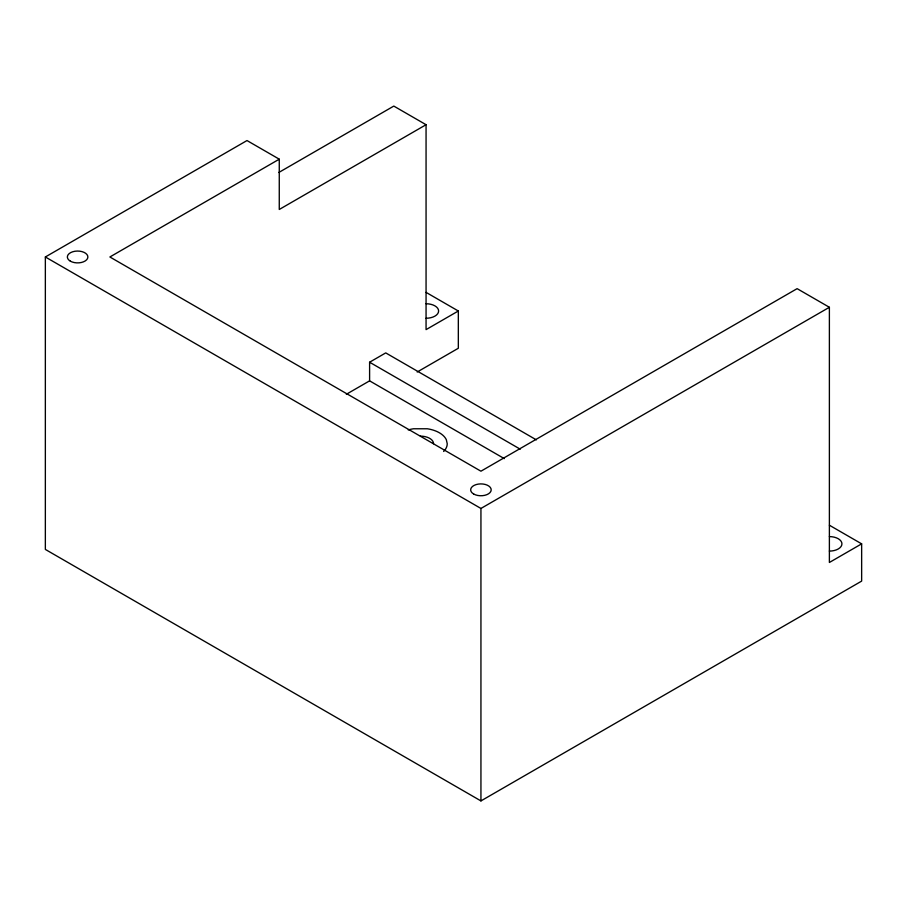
<?xml version="1.0" encoding="UTF-8"?>
<svg xmlns="http://www.w3.org/2000/svg" width="907" height="907" viewBox="0 0 907 907"><rect width="100%" height="100%" fill="white"/><g stroke="black" fill="none" stroke-linecap="round" stroke-linejoin="round"><path stroke-width="1.36" d="M829.383 525.221L861.65 543.849L861.65 581.104L480.937 800.915L45.35 549.427L45.35 256.976L246.999 140.551L279.265 159.179L279.265 209.472L426.063 124.713L426.063 329.626L458.33 310.999L458.33 348.254L417.197 372.006M279.265 159.179L109.883 256.976L480.937 471.198L797.117 288.653L829.383 307.28L829.383 562.476L861.65 543.849M278.812 172.477L393.808 106.085L426.063 124.713M504.315 458.625L369.603 380.849L369.603 362.222L385.736 352.902L536.366 439.872M346.327 394.284L369.603 380.849M45.35 256.976L480.937 508.453L829.383 307.28M426.063 292.371L458.33 310.999M369.603 362.222L520.233 449.18M480.937 508.453L480.937 800.915M426.063 303.754A12.551 7.245 0 0 1 438.614 310.999A12.551 7.245 0 0 1 426.063 318.244M829.383 536.604A12.551 7.245 0 0 1 841.934 543.849A12.551 7.245 0 0 1 829.383 551.093M443.648 451.459A26.802 15.476 0 0 0 447.23 443.727L446.323 439.714A26.802 15.476 0 0 0 427.367 428.773L413.49 428.773A26.802 15.476 0 0 0 408.252 429.929M420.429 436.142A13.117 7.573 0 0 1 433.546 443.727M473.669 494.02A10.272 5.93 0 0 0 490.846 491.356A10.272 5.93 0 0 0 478.272 484.1A10.272 5.93 0 0 0 473.669 494.02M70.349 261.159A10.272 5.93 0 0 0 87.526 258.506A10.272 5.93 0 0 0 74.952 251.25A10.272 5.93 0 0 0 70.349 261.159"/></g></svg>
